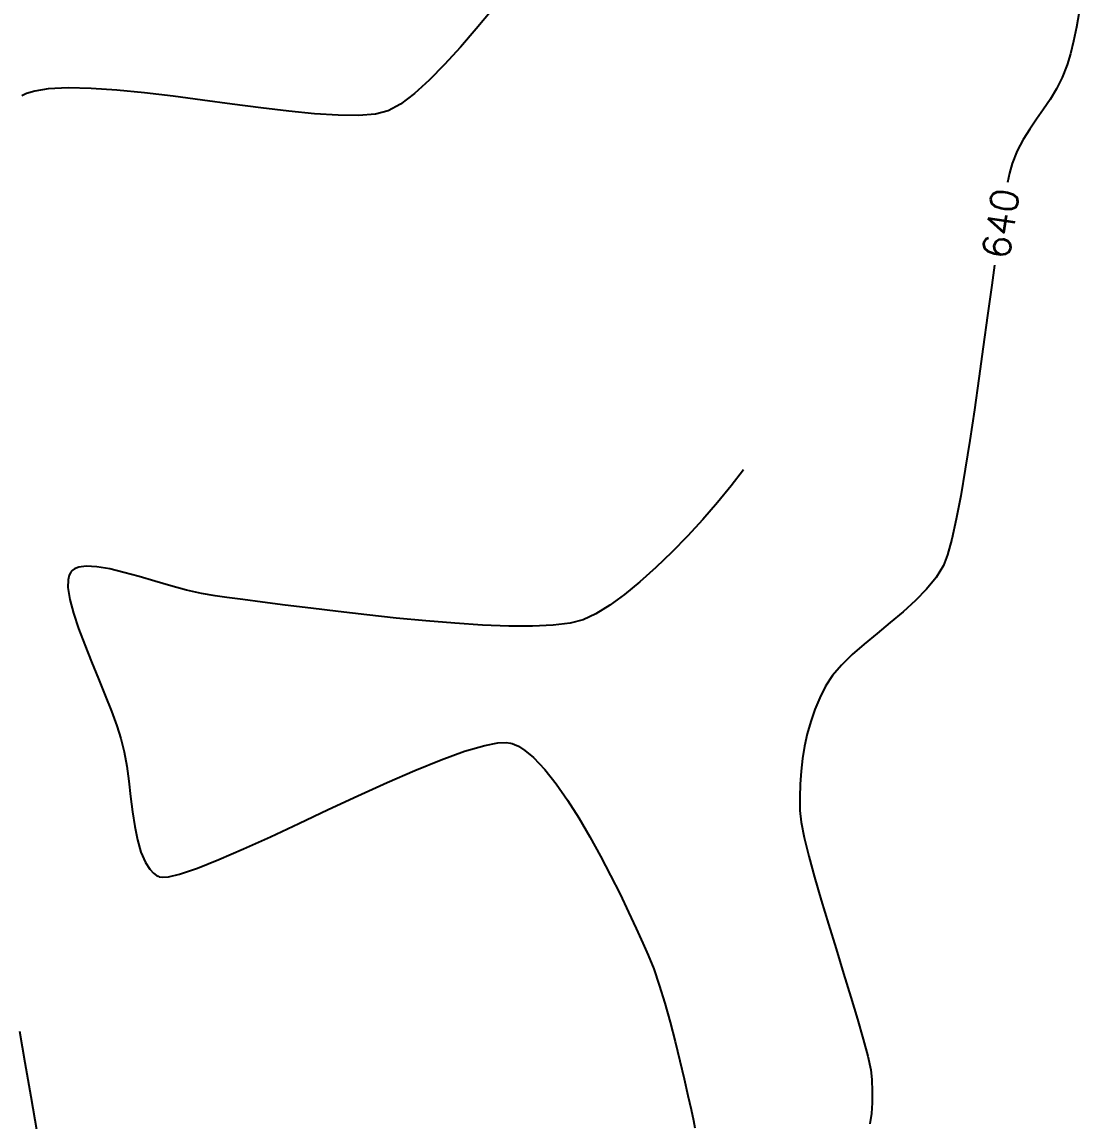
# Model space of a CAD drawing. Header units: feet. Extents: x 26064 to 27719, y 16802 to 28989.
# Drawn here: x 27612.4 to 27705.5, y 17822.4 to 17919.2 of the extents above; entities that cross this region are included whole.
import ezdxf

# ---------------------------------------------------------------- set-up
doc = ezdxf.new("R2010")
doc.units = ezdxf.units.FT
doc.header["$LTSCALE"] = 50
doc.header["$MEASUREMENT"] = 0
doc.linetypes.add('HIDDEN', pattern=[0.375, 0.25, -0.125])
doc.linetypes.add('HIDN25', pattern=[0.0938, 0.0625, -0.0313])
doc.layers.add('CONT-MJR', color=160, linetype='HIDDEN')
doc.layers.add('CONT-MNR', color=55, linetype='HIDN25')
doc.styles.add('l60', font='simplex', dxfattribs={"height": 2.4})

msp = doc.modelspace()

# ---------------------------------------------------------------- linework, layer by layer
at = {"layer": 'CONT-MJR', "color": 7}
for p, q in [((27705.50486, 17920.111, 640), (27705.27667, 17918.76125, 640)), ((27705.27667, 17918.76125, 640), (27705.02988, 17917.51423, 640)), ((27705.02988, 17917.51423, 640), (27704.7631, 17916.39518, 640)), ((27704.7631, 17916.39518, 640), (27704.47498, 17915.42936, 640)), ((27704.47498, 17915.42936, 640), (27704.034, 17914.31965, 640)), ((27704.034, 17914.31965, 640), (27703.52223, 17913.31866, 640)), ((27703.52223, 17913.31866, 640), (27702.95941, 17912.3954, 640)), ((27702.95941, 17912.3954, 640), (27702.36527, 17911.51889, 640)), ((27702.36527, 17911.51889, 640), (27701.75955, 17910.65814, 640)), ((27701.162, 17909.78217, 640), (27700.59234, 17908.85999, 640)), ((27701.75955, 17910.65814, 640), (27701.162, 17909.78217, 640)), ((27700.59234, 17908.85999, 640), (27700.07032, 17907.86062, 640)), ((27700.07032, 17907.86062, 640), (27699.61567, 17906.75308, 640)), ((27699.38063, 17905.88889, 640), (27699.21894, 17905.08647, 640)), ((27699.61567, 17906.75308, 640), (27699.38063, 17905.88889, 640)), ((27698.07132, 17897.8049, 640), (27697.82178, 17896.0305, 640)), ((27697.82178, 17896.0305, 640), (27697.45332, 17893.36546, 640)), ((27697.45332, 17893.36546, 640), (27697.07264, 17890.60733, 640)), ((27697.07264, 17890.60733, 640), (27696.68261, 17887.81528, 640)), ((27696.68261, 17887.81528, 640), (27696.2861, 17885.04846, 640)), ((27696.2861, 17885.04846, 640), (27695.88595, 17882.36605, 640)), ((27695.88595, 17882.36605, 640), (27695.48505, 17879.82719, 640)), ((27695.48505, 17879.82719, 640), (27695.08624, 17877.49105, 640)), ((27695.08624, 17877.49105, 640), (27694.69241, 17875.41679, 640)), ((27694.69241, 17875.41679, 640), (27694.3064, 17873.66356, 640)), ((27694.3064, 17873.66356, 640), (27693.93108, 17872.29054, 640)), ((27693.93108, 17872.29054, 640), (27693.56933, 17871.35687, 640)), ((27693.56933, 17871.35687, 640), (27692.91595, 17870.29918, 640)), ((27692.91595, 17870.29918, 640), (27692.07814, 17869.26982, 640)), ((27692.07814, 17869.26982, 640), (27691.09798, 17868.26545, 640)), ((27691.09798, 17868.26545, 640), (27690.01756, 17867.28271, 640)), ((27690.01756, 17867.28271, 640), (27688.87895, 17866.31826, 640)), ((27688.87895, 17866.31826, 640), (27687.72424, 17865.36877, 640)), ((27687.72424, 17865.36877, 640), (27686.59551, 17864.43089, 640)), ((27686.59551, 17864.43089, 640), (27685.53485, 17863.50127, 640)), ((27685.53485, 17863.50127, 640), (27684.58433, 17862.57657, 640)), ((27684.58433, 17862.57657, 640), (27683.78604, 17861.65345, 640)), ((27683.78604, 17861.65345, 640), (27683.18207, 17860.72856, 640)), ((27683.18207, 17860.72856, 640), (27682.67672, 17859.70165, 640)), ((27682.67672, 17859.70165, 640), (27682.24257, 17858.65999, 640)), ((27682.24257, 17858.65999, 640), (27681.87623, 17857.60351, 640)), ((27681.87623, 17857.60351, 640), (27681.57429, 17856.53211, 640)), ((27681.57429, 17856.53211, 640), (27681.33336, 17855.44571, 640)), ((27681.33336, 17855.44571, 640), (27681.15006, 17854.34423, 640)), ((27681.15006, 17854.34423, 640), (27681.02099, 17853.22756, 640)), ((27681.02099, 17853.22756, 640), (27680.94276, 17852.09564, 640)), ((27680.94276, 17852.09564, 640), (27680.91197, 17850.94837, 640)), ((27680.91197, 17850.94837, 640), (27680.92523, 17849.78566, 640)), ((27680.92523, 17849.78566, 640), (27681.03748, 17848.76146, 640)), ((27681.03748, 17848.76146, 640), (27681.30784, 17847.40003, 640)), ((27681.30784, 17847.40003, 640), (27681.7099, 17845.76, 640)), ((27681.7099, 17845.76, 640), (27682.21724, 17843.89999, 640)), ((27682.21724, 17843.89999, 640), (27682.80344, 17841.87864, 640)), ((27682.80344, 17841.87864, 640), (27683.4421, 17839.75456, 640)), ((27683.4421, 17839.75456, 640), (27684.10681, 17837.5864, 640)), ((27684.10681, 17837.5864, 640), (27684.77114, 17835.43278, 640)), ((27684.77114, 17835.43278, 640), (27685.40869, 17833.35233, 640)), ((27685.40869, 17833.35233, 640), (27685.99304, 17831.40367, 640)), ((27685.99304, 17831.40367, 640), (27686.49779, 17829.64544, 640)), ((27686.49779, 17829.64544, 640), (27686.89651, 17828.13626, 640)), ((27686.89651, 17828.13626, 640), (27687.16279, 17826.93476, 640)), ((27687.16279, 17826.93476, 640), (27687.27023, 17826.09957, 640)), ((27687.27023, 17826.09957, 640), (27687.29074, 17825.03365, 640)), ((27687.29074, 17825.03365, 640), (27687.27658, 17824.03885, 640)), ((27687.27658, 17824.03885, 640), (27687.21509, 17823.09903, 640)), ((27687.21509, 17823.09903, 640), (27687.0936, 17822.19807, 640))]:
    msp.add_line(p, q, dxfattribs=at)
at = {"layer": 'CONT-MNR', "color": 7}
for p, q in [((27653.77295, 17920.25294, 637), (27652.4084, 17918.59594, 637)), ((27612.80824, 17912.90079, 637), (27612.40412, 17912.7162, 637)), ((27616.47083, 17913.40279, 637), (27614.70959, 17913.30919, 637)), ((27618.50665, 17913.35986, 637), (27616.47083, 17913.40279, 637)), ((27620.76294, 17913.20562, 637), (27618.50665, 17913.35986, 637)), ((27625.72033, 17912.66407, 637), (27623.18554, 17912.96529, 637)), ((27633.45647, 17911.64724, 637), (27630.90993, 17911.97983, 637)), ((27642.05777, 17910.96866, 637), (27640.25345, 17910.99011, 637)), ((27644.64962, 17911.37342, 637), (27643.54121, 17911.08802, 637)), ((27672.37604, 17875.41236, 639), (27671.02517, 17873.94118, 639)), ((27617.02812, 17871.04285, 639), (27616.82212, 17870.89562, 639)), ((27621.38683, 17870.74505, 639), (27620.13758, 17871.04475, 639)), ((27628.20724, 17868.87227, 639), (27626.88773, 17869.17807, 639)), ((27630.44511, 17868.54556, 639), (27629.4318, 17868.67203, 639)), ((27665.47283, 17868.79463, 639), (27664.16702, 17867.84442, 639)), ((27645.37305, 17866.7189, 639), (27642.7817, 17866.99439, 639)), ((27652.97715, 17866.11001, 639), (27650.52516, 17866.26438, 639)), ((27660.68926, 17866.26622, 639), (27659.18437, 17866.08645, 639)), ((27661.82144, 17866.56035, 639), (27660.68926, 17866.26622, 639)), ((27617.92911, 17864.36303, 639), (27618.5215, 17862.87256, 639)), ((27620.76544, 17857.24411, 639), (27621.12465, 17856.12806, 639)), ((27653.15761, 17855.51096, 639), (27654.32798, 17855.72794, 639)), ((27655.42552, 17855.7137, 639), (27655.59135, 17855.66911, 639)), ((27655.77112, 17855.60278, 639), (27656.13653, 17855.42926, 639)), ((27621.40518, 17854.95225, 639), (27621.62684, 17853.68157, 639)), ((27656.13653, 17855.42926, 639), (27656.69787, 17855.07206, 639)), ((27647.0189, 17853.30938, 639), (27649.31434, 17854.24374, 639)), ((27657.46684, 17854.42962, 639), (27658.4521, 17853.3911, 639)), ((27622.14563, 17849.66455, 639), (27622.33883, 17848.37862, 639)), ((27634.27984, 17847.47269, 639), (27636.78955, 17848.64181, 639)), ((27662.42076, 17847.46856, 639), (27663.35785, 17845.76511, 639)), ((27622.87984, 17846.10492, 639), (27623.26905, 17845.18999, 639)), ((27623.65627, 17844.59779, 639), (27623.99789, 17844.24739, 639)), ((27624.49401, 17843.9443, 639), (27624.765, 17843.90338, 639)), ((27664.24811, 17844.06027, 639), (27665.07915, 17842.39789, 639)), ((27667.56319, 17837.05017, 639), (27668.04829, 17835.83693, 639)), ((27612.17885, 17830.33568, 637), (27612.65911, 17827.57917, 637)), ((27669.93933, 17829.434, 639), (27670.35604, 17827.74773, 639))]:
    msp.add_line(p, q, dxfattribs=at)
at = {"layer": 'CONT-MNR', "color": 7, "extrusion": (0.758329, -0.651872, 0)}
msp.add_line((27652.4084, 17918.59594, 637), (27651.01661, 17916.97687, 637), dxfattribs=at)
at = {"layer": 'CONT-MNR', "color": 7, "extrusion": (0.739223, -0.673461, 0)}
msp.add_line((27651.01661, 17916.97687, 637), (27649.62618, 17915.45067, 637), dxfattribs=at)
at = {"layer": 'CONT-MNR', "color": 7, "extrusion": (0.711712, -0.702472, 0)}
msp.add_line((27649.62618, 17915.45067, 637), (27648.26569, 17914.07227, 637), dxfattribs=at)
at = {"layer": 'CONT-MNR', "color": 7, "extrusion": (0.670177, -0.742201, 0)}
msp.add_line((27648.26569, 17914.07227, 637), (27646.96371, 17912.89664, 637), dxfattribs=at)
at = {"layer": 'CONT-MNR', "color": 7, "extrusion": (0.28777, -0.9577, 0)}
msp.add_line((27613.53468, 17913.11908, 637), (27612.80824, 17912.90079, 637), dxfattribs=at)
at = {"layer": 'CONT-MNR', "color": 7, "extrusion": (0.159736, -0.98716, 0)}
msp.add_line((27614.70959, 17913.30919, 637), (27613.53468, 17913.11908, 637), dxfattribs=at)
at = {"layer": 'CONT-MNR', "color": 7, "extrusion": (-0.09872, -0.995115, 0)}
msp.add_line((27623.18554, 17912.96529, 637), (27620.76294, 17913.20562, 637), dxfattribs=at)
at = {"layer": 'CONT-MNR', "color": 7, "extrusion": (-0.128848, -0.991664, 0)}
msp.add_line((27628.31317, 17912.32718, 637), (27625.72033, 17912.66407, 637), dxfattribs=at)
at = {"layer": 'CONT-MNR', "color": 7, "extrusion": (-0.602842, 0.79786, 0)}
msp.add_line((27646.96371, 17912.89664, 637), (27645.74882, 17911.97871, 637), dxfattribs=at)
at = {"layer": 'CONT-MNR', "color": 7, "extrusion": (-0.132582, -0.991172, 0)}
msp.add_line((27630.90993, 17911.97983, 637), (27628.31317, 17912.32718, 637), dxfattribs=at)
at = {"layer": 'CONT-MNR', "color": 7, "extrusion": (0.482363, -0.875972, 0)}
msp.add_line((27645.74882, 17911.97871, 637), (27644.64962, 17911.37342, 637), dxfattribs=at)
at = {"layer": 'CONT-MNR', "color": 7, "extrusion": (-0.118971, -0.992898, 0)}
msp.add_line((27635.89866, 17911.35461, 637), (27633.45647, 17911.64724, 637), dxfattribs=at)
at = {"layer": 'CONT-MNR', "color": 7, "extrusion": (-0.099106, -0.995077, 0)}
msp.add_line((27638.18236, 17911.12716, 637), (27635.89866, 17911.35461, 637), dxfattribs=at)
at = {"layer": 'CONT-MNR', "color": 7, "extrusion": (-0.066032, -0.997818, 0)}
msp.add_line((27640.25345, 17910.99011, 637), (27638.18236, 17911.12716, 637), dxfattribs=at)
at = {"layer": 'CONT-MNR', "color": 7, "extrusion": (0.080208, -0.996778, 0)}
msp.add_line((27643.54121, 17911.08802, 637), (27642.05777, 17910.96866, 637), dxfattribs=at)
at = {"layer": 'CONT-MNR', "color": 7, "extrusion": (0.792781, -0.609506, 0)}
msp.add_line((27675.95697, 17879.78273, 639), (27674.86584, 17878.36351, 639), dxfattribs=at)
at = {"layer": 'CONT-MNR', "color": 7, "extrusion": (0.773595, -0.63368, 0)}
msp.add_line((27674.86584, 17878.36351, 639), (27673.66423, 17876.89659, 639), dxfattribs=at)
at = {"layer": 'CONT-MNR', "color": 7, "extrusion": (0.755223, -0.655468, 0)}
msp.add_line((27673.66423, 17876.89659, 639), (27672.37604, 17875.41236, 639), dxfattribs=at)
at = {"layer": 'CONT-MNR', "color": 7, "extrusion": (0.716599, -0.697486, 0)}
msp.add_line((27671.02517, 17873.94118, 639), (27669.63552, 17872.51344, 639), dxfattribs=at)
at = {"layer": 'CONT-MNR', "color": 7, "extrusion": (0.694014, -0.719961, 0)}
msp.add_line((27669.63552, 17872.51344, 639), (27668.23097, 17871.15952, 639), dxfattribs=at)
at = {"layer": 'CONT-MNR', "color": 7, "extrusion": (0.371284, -0.928519, 0)}
msp.add_line((27617.41039, 17871.19571, 639), (27617.02812, 17871.04285, 639), dxfattribs=at)
at = {"layer": 'CONT-MNR', "color": 7, "extrusion": (0.13872, -0.990332, 0)}
msp.add_line((27618.04462, 17871.28455, 639), (27617.41039, 17871.19571, 639), dxfattribs=at)
at = {"layer": 'CONT-MNR', "color": 7, "extrusion": (-0.049686, -0.998765, 0)}
msp.add_line((27619.0114, 17871.23645, 639), (27618.04462, 17871.28455, 639), dxfattribs=at)
at = {"layer": 'CONT-MNR', "color": 7, "extrusion": (-0.167806, -0.98582, 0)}
msp.add_line((27620.13758, 17871.04475, 639), (27619.0114, 17871.23645, 639), dxfattribs=at)
at = {"layer": 'CONT-MNR', "color": 7, "extrusion": (-0.66712, 0.74495, 0)}
msp.add_line((27668.23097, 17871.15952, 639), (27666.83544, 17869.90979, 639), dxfattribs=at)
at = {"layer": 'CONT-MNR', "color": 7, "extrusion": (0.999982, -0.005929, 0)}
msp.add_line((27616.46017, 17870.09257, 639), (27616.45613, 17869.41218, 639), dxfattribs=at)
at = {"layer": 'CONT-MNR', "color": 7, "extrusion": (0.974271, -0.225381, 0)}
msp.add_line((27616.55428, 17870.49938, 639), (27616.46017, 17870.09257, 639), dxfattribs=at)
at = {"layer": 'CONT-MNR', "color": 7, "extrusion": (0.891573, -0.452876, 0)}
msp.add_line((27616.66448, 17870.71634, 639), (27616.55428, 17870.49938, 639), dxfattribs=at)
at = {"layer": 'CONT-MNR', "color": 7, "extrusion": (0.792619, -0.609717, 0)}
msp.add_line((27616.73464, 17870.80754, 639), (27616.66448, 17870.71634, 639), dxfattribs=at)
at = {"layer": 'CONT-MNR', "color": 7, "extrusion": (0.709489, -0.704717, 0)}
msp.add_line((27616.82212, 17870.89562, 639), (27616.73464, 17870.80754, 639), dxfattribs=at)
at = {"layer": 'CONT-MNR', "color": 7, "extrusion": (-0.268322, -0.963329, 0)}
msp.add_line((27622.72281, 17870.37293, 639), (27621.38683, 17870.74505, 639), dxfattribs=at)
at = {"layer": 'CONT-MNR', "color": 7, "extrusion": (-0.282916, -0.959145, 0)}
msp.add_line((27624.10918, 17869.964, 639), (27622.72281, 17870.37293, 639), dxfattribs=at)
at = {"layer": 'CONT-MNR', "color": 7, "extrusion": (0.987612, 0.156918, 0)}
msp.add_line((27616.45613, 17869.41218, 639), (27616.62174, 17868.36989, 639), dxfattribs=at)
at = {"layer": 'CONT-MNR', "color": 7, "extrusion": (-0.281071, -0.959687, 0)}
msp.add_line((27625.5096, 17869.55385, 639), (27624.10918, 17869.964, 639), dxfattribs=at)
at = {"layer": 'CONT-MNR', "color": 7, "extrusion": (-0.263066, -0.964778, 0)}
msp.add_line((27626.88773, 17869.17807, 639), (27625.5096, 17869.55385, 639), dxfattribs=at)
at = {"layer": 'CONT-MNR', "color": 7, "extrusion": (0.633337, -0.773876, 0)}
msp.add_line((27666.83544, 17869.90979, 639), (27665.47283, 17868.79463, 639), dxfattribs=at)
at = {"layer": 'CONT-MNR', "color": 7, "extrusion": (0.966438, 0.256902, 0)}
msp.add_line((27616.62174, 17868.36989, 639), (27616.94515, 17867.15324, 639), dxfattribs=at)
at = {"layer": 'CONT-MNR', "color": 7, "extrusion": (-0.161375, -0.986893, 0)}
msp.add_line((27629.4318, 17868.67203, 639), (27628.20724, 17868.87227, 639), dxfattribs=at)
at = {"layer": 'CONT-MNR', "color": 7, "extrusion": (-0.13066, -0.991427, 0)}
msp.add_line((27631.847, 17868.36081, 639), (27630.44511, 17868.54556, 639), dxfattribs=at)
at = {"layer": 'CONT-MNR', "color": 7, "extrusion": (-0.131732, -0.991285, 0)}
msp.add_line((27633.58307, 17868.1301, 639), (27631.847, 17868.36081, 639), dxfattribs=at)
at = {"layer": 'CONT-MNR', "color": 7, "extrusion": (-0.130009, -0.991513, 0)}
msp.add_line((27635.59895, 17867.86577, 639), (27633.58307, 17868.1301, 639), dxfattribs=at)
at = {"layer": 'CONT-MNR', "color": 7, "extrusion": (-0.12641, -0.991978, 0)}
msp.add_line((27637.84027, 17867.58016, 639), (27635.59895, 17867.86577, 639), dxfattribs=at)
at = {"layer": 'CONT-MNR', "color": 7, "extrusion": (-0.121208, -0.992627, 0)}
msp.add_line((27640.25265, 17867.28559, 639), (27637.84027, 17867.58016, 639), dxfattribs=at)
at = {"layer": 'CONT-MNR', "color": 7, "extrusion": (-0.114384, -0.993437, 0)}
msp.add_line((27642.7817, 17866.99439, 639), (27640.25265, 17867.28559, 639), dxfattribs=at)
at = {"layer": 'CONT-MNR', "color": 7, "extrusion": (-0.524591, 0.851354, 0)}
msp.add_line((27664.16702, 17867.84442, 639), (27662.94192, 17867.08954, 639), dxfattribs=at)
at = {"layer": 'CONT-MNR', "color": 7, "extrusion": (0.949246, 0.314534, 0)}
msp.add_line((27616.94515, 17867.15324, 639), (27617.3923, 17865.80377, 639), dxfattribs=at)
at = {"layer": 'CONT-MNR', "color": 7, "extrusion": (-0.09477, -0.995499, 0)}
msp.add_line((27647.97233, 17866.47146, 639), (27645.37305, 17866.7189, 639), dxfattribs=at)
at = {"layer": 'CONT-MNR', "color": 7, "extrusion": (-0.08085, -0.996726, 0)}
msp.add_line((27650.52516, 17866.26438, 639), (27647.97233, 17866.47146, 639), dxfattribs=at)
at = {"layer": 'CONT-MNR', "color": 7, "extrusion": (0.427048, -0.904229, 0)}
msp.add_line((27662.94192, 17867.08954, 639), (27661.82144, 17866.56035, 639), dxfattribs=at)
at = {"layer": 'CONT-MNR', "color": 7, "extrusion": (0.937069, 0.349144, 0)}
msp.add_line((27617.3923, 17865.80377, 639), (27617.92911, 17864.36303, 639), dxfattribs=at)
at = {"layer": 'CONT-MNR', "color": 7, "extrusion": (-0.038866, -0.999244, 0)}
msp.add_line((27655.27394, 17866.02068, 639), (27652.97715, 17866.11001, 639), dxfattribs=at)
at = {"layer": 'CONT-MNR', "color": 7, "extrusion": (-0.005732, -0.999984, 0)}
msp.add_line((27657.36113, 17866.00871, 639), (27655.27394, 17866.02068, 639), dxfattribs=at)
at = {"layer": 'CONT-MNR', "color": 7, "extrusion": (0.042598, -0.999092, 0)}
msp.add_line((27659.18437, 17866.08645, 639), (27657.36113, 17866.00871, 639), dxfattribs=at)
at = {"layer": 'CONT-MNR', "color": 7, "extrusion": (0.925371, 0.379062, 0)}
msp.add_line((27618.5215, 17862.87256, 639), (27619.1354, 17861.37389, 639), dxfattribs=at)
at = {"layer": 'CONT-MNR', "color": 7, "extrusion": (0.925128, 0.379655, 0)}
msp.add_line((27619.1354, 17861.37389, 639), (27619.73674, 17859.90856, 639), dxfattribs=at)
at = {"layer": 'CONT-MNR', "color": 7, "extrusion": (0.928815, 0.370543, 0)}
msp.add_line((27619.73674, 17859.90856, 639), (27620.29145, 17858.51813, 639), dxfattribs=at)
at = {"layer": 'CONT-MNR', "color": 7, "extrusion": (0.937236, 0.348696, 0)}
msp.add_line((27620.29145, 17858.51813, 639), (27620.76544, 17857.24411, 639), dxfattribs=at)
at = {"layer": 'CONT-MNR', "color": 7, "extrusion": (0.972699, 0.23207, 0)}
msp.add_line((27621.12465, 17856.12806, 639), (27621.40518, 17854.95225, 639), dxfattribs=at)
at = {"layer": 'CONT-MNR', "color": 7, "extrusion": (0.045118, -0.998982, 0)}
msp.add_line((27654.32798, 17855.72794, 639), (27655.0387, 17855.76004, 639), dxfattribs=at)
at = {"layer": 'CONT-MNR', "color": 7, "extrusion": (-0.118939, -0.992902, 0)}
msp.add_line((27655.0387, 17855.76004, 639), (27655.42552, 17855.7137, 639), dxfattribs=at)
at = {"layer": 'CONT-MNR', "color": 7, "extrusion": (-0.346156, -0.938177, 0)}
msp.add_line((27655.59135, 17855.66911, 639), (27655.77112, 17855.60278, 639), dxfattribs=at)
at = {"layer": 'CONT-MNR', "color": 7, "extrusion": (0.340788, -0.94014, 0)}
msp.add_line((27649.31434, 17854.24374, 639), (27651.38121, 17854.99295, 639), dxfattribs=at)
at = {"layer": 'CONT-MNR', "color": 7, "extrusion": (0.279946, -0.960016, 0)}
msp.add_line((27651.38121, 17854.99295, 639), (27653.15761, 17855.51096, 639), dxfattribs=at)
at = {"layer": 'CONT-MNR', "color": 7, "extrusion": (0.641142, 0.767422, 0)}
msp.add_line((27656.69787, 17855.07206, 639), (27657.46684, 17854.42962, 639), dxfattribs=at)
at = {"layer": 'CONT-MNR', "color": 7, "extrusion": (0.990604, 0.13676, 0)}
msp.add_line((27621.62684, 17853.68157, 639), (27621.81034, 17852.35244, 639), dxfattribs=at)
at = {"layer": 'CONT-MNR', "color": 7, "extrusion": (0.39965, -0.916668, 0)}
msp.add_line((27644.55679, 17852.23595, 639), (27647.0189, 17853.30938, 639), dxfattribs=at)
at = {"layer": 'CONT-MNR', "color": 7, "extrusion": (0.782976, 0.622052, 0)}
msp.add_line((27658.4521, 17853.3911, 639), (27659.45252, 17852.13187, 639), dxfattribs=at)
at = {"layer": 'CONT-MNR', "color": 7, "extrusion": (0.992535, 0.121963, 0)}
msp.add_line((27621.81034, 17852.35244, 639), (27621.97637, 17851.0013, 639), dxfattribs=at)
at = {"layer": 'CONT-MNR', "color": 7, "extrusion": (-0.413713, 0.910408, 0)}
msp.add_line((27641.98993, 17851.0695, 639), (27644.55679, 17852.23595, 639), dxfattribs=at)
at = {"layer": 'CONT-MNR', "color": 7, "extrusion": (0.819787, 0.572669, 0)}
msp.add_line((27659.45252, 17852.13187, 639), (27660.45571, 17850.69579, 639), dxfattribs=at)
at = {"layer": 'CONT-MNR', "color": 7, "extrusion": (0.992078, 0.12562, 0)}
msp.add_line((27621.97637, 17851.0013, 639), (27622.14563, 17849.66455, 639), dxfattribs=at)
at = {"layer": 'CONT-MNR', "color": 7, "extrusion": (-0.421611, 0.906777, 0)}
msp.add_line((27639.38021, 17849.8561, 639), (27641.98993, 17851.0695, 639), dxfattribs=at)
at = {"layer": 'CONT-MNR', "color": 7, "extrusion": (0.424411, -0.90547, 0)}
msp.add_line((27636.78955, 17848.64181, 639), (27639.38021, 17849.8561, 639), dxfattribs=at)
at = {"layer": 'CONT-MNR', "color": 7, "extrusion": (0.844866, 0.534979, 0)}
msp.add_line((27660.45571, 17850.69579, 639), (27661.44925, 17849.12674, 639), dxfattribs=at)
at = {"layer": 'CONT-MNR', "color": 7, "extrusion": (0.862817, 0.505517, 0)}
msp.add_line((27661.44925, 17849.12674, 639), (27662.42076, 17847.46856, 639), dxfattribs=at)
at = {"layer": 'CONT-MNR', "color": 7, "extrusion": (0.980879, 0.19462, 0)}
msp.add_line((27622.33883, 17848.37862, 639), (27622.57666, 17847.17994, 639), dxfattribs=at)
at = {"layer": 'CONT-MNR', "color": 7, "extrusion": (0.962459, 0.271428, 0)}
msp.add_line((27622.57666, 17847.17994, 639), (27622.87984, 17846.10492, 639), dxfattribs=at)
at = {"layer": 'CONT-MNR', "color": 7, "extrusion": (-0.414455, 0.91007, 0)}
msp.add_line((27631.91299, 17846.3948, 639), (27634.27984, 17847.47269, 639), dxfattribs=at)
at = {"layer": 'CONT-MNR', "color": 7, "extrusion": (0.398924, -0.916984, 0)}
msp.add_line((27629.75092, 17845.45421, 639), (27631.91299, 17846.3948, 639), dxfattribs=at)
at = {"layer": 'CONT-MNR', "color": 7, "extrusion": (0.836961, 0.547263, 0)}
msp.add_line((27623.26905, 17845.18999, 639), (27623.65627, 17844.59779, 639), dxfattribs=at)
at = {"layer": 'CONT-MNR', "color": 7, "extrusion": (0.370996, -0.928634, 0)}
msp.add_line((27627.85551, 17844.69698, 639), (27629.75092, 17845.45421, 639), dxfattribs=at)
at = {"layer": 'CONT-MNR', "color": 7, "extrusion": (0.886419, 0.462884, 0)}
msp.add_line((27663.35785, 17845.76511, 639), (27664.24811, 17844.06027, 639), dxfattribs=at)
at = {"layer": 'CONT-MNR', "color": 7, "extrusion": (0.586946, 0.809626, 0)}
msp.add_line((27623.99789, 17844.24739, 639), (27624.25251, 17844.0628, 639), dxfattribs=at)
at = {"layer": 'CONT-MNR', "color": 7, "extrusion": (-0.491675, -0.870779, 0)}
msp.add_line((27624.25251, 17844.0628, 639), (27624.38838, 17843.98608, 639), dxfattribs=at)
at = {"layer": 'CONT-MNR', "color": 7, "extrusion": (-0.367813, -0.9299, 0)}
msp.add_line((27624.38838, 17843.98608, 639), (27624.49401, 17843.9443, 639), dxfattribs=at)
at = {"layer": 'CONT-MNR', "color": 7, "extrusion": (0.072182, -0.997391, 0)}
msp.add_line((27624.765, 17843.90338, 639), (27625.31339, 17843.94307, 639), dxfattribs=at)
at = {"layer": 'CONT-MNR', "color": 7, "extrusion": (0.225845, -0.974163, 0)}
msp.add_line((27625.31339, 17843.94307, 639), (27626.28868, 17844.16918, 639), dxfattribs=at)
at = {"layer": 'CONT-MNR', "color": 7, "extrusion": (0.319236, -0.947675, 0)}
msp.add_line((27626.28868, 17844.16918, 639), (27627.85551, 17844.69698, 639), dxfattribs=at)
at = {"layer": 'CONT-MNR', "color": 7, "extrusion": (0.900872, 0.434085, 0)}
msp.add_line((27665.07915, 17842.39789, 639), (27665.83857, 17840.82183, 639), dxfattribs=at)
at = {"layer": 'CONT-MNR', "color": 7, "extrusion": (0.906023, 0.423229, 0)}
msp.add_line((27665.83857, 17840.82183, 639), (27666.51399, 17839.37595, 639), dxfattribs=at)
at = {"layer": 'CONT-MNR', "color": 7, "extrusion": (0.910125, 0.414335, 0)}
msp.add_line((27666.51399, 17839.37595, 639), (27667.09299, 17838.10411, 639), dxfattribs=at)
at = {"layer": 'CONT-MNR', "color": 7, "extrusion": (0.913236, 0.407431, 0)}
msp.add_line((27667.09299, 17838.10411, 639), (27667.56319, 17837.05017, 639), dxfattribs=at)
at = {"layer": 'CONT-MNR', "color": 7, "extrusion": (0.946131, 0.323785, 0)}
msp.add_line((27668.04829, 17835.83693, 639), (27668.5372, 17834.4083, 639), dxfattribs=at)
at = {"layer": 'CONT-MNR', "color": 7, "extrusion": (0.956337, 0.292266, 0)}
msp.add_line((27668.5372, 17834.4083, 639), (27669.02117, 17832.82468, 639), dxfattribs=at)
at = {"layer": 'CONT-MNR', "color": 7, "extrusion": (0.962906, 0.269837, 0)}
msp.add_line((27669.02117, 17832.82468, 639), (27669.49146, 17831.14645, 639), dxfattribs=at)
at = {"layer": 'CONT-MNR', "color": 7, "extrusion": (0.967459, 0.253029, 0)}
msp.add_line((27669.49146, 17831.14645, 639), (27669.93933, 17829.434, 639), dxfattribs=at)
at = {"layer": 'CONT-MNR', "color": 7, "extrusion": (0.985276, 0.170971, 0)}
msp.add_line((27612.65911, 17827.57917, 637), (27613.17543, 17824.60368, 637), dxfattribs=at)
at = {"layer": 'CONT-MNR', "color": 7, "extrusion": (0.973363, 0.229271, 0)}
msp.add_line((27670.35604, 17827.74773, 639), (27670.73285, 17826.14801, 639), dxfattribs=at)
at = {"layer": 'CONT-MNR', "color": 7, "extrusion": (0.975425, 0.220333, 0)}
msp.add_line((27670.73285, 17826.14801, 639), (27671.06101, 17824.69524, 639), dxfattribs=at)
at = {"layer": 'CONT-MNR', "color": 7, "extrusion": (0.98536, 0.170485, 0)}
msp.add_line((27613.17543, 17824.60368, 637), (27613.71495, 17821.48543, 637), dxfattribs=at)
at = {"layer": 'CONT-MNR', "color": 7, "extrusion": (0.977173, 0.212446, 0)}
msp.add_line((27671.06101, 17824.69524, 639), (27671.33178, 17823.4498, 639), dxfattribs=at)
at = {"layer": 'CONT-MNR', "color": 7, "extrusion": (0.978791, 0.204861, 0)}
msp.add_line((27671.33178, 17823.4498, 639), (27671.53641, 17822.47209, 639), dxfattribs=at)
at = {"layer": 'CONT-MNR', "color": 7, "extrusion": (0.980627, 0.195883, 0)}
msp.add_line((27671.53641, 17822.47209, 639), (27671.66617, 17821.82248, 639), dxfattribs=at)

# ---------------------------------------------------------------- texts
at = {"layer": 'CONT-MJR', "color": 7, "style": 'l60'}
msp.add_text('640', height=2.4, rotation=81.1933022, dxfattribs=at).set_placement((27699.31811, 17898.21889, 640))

doc.saveas('drawing.dxf')
